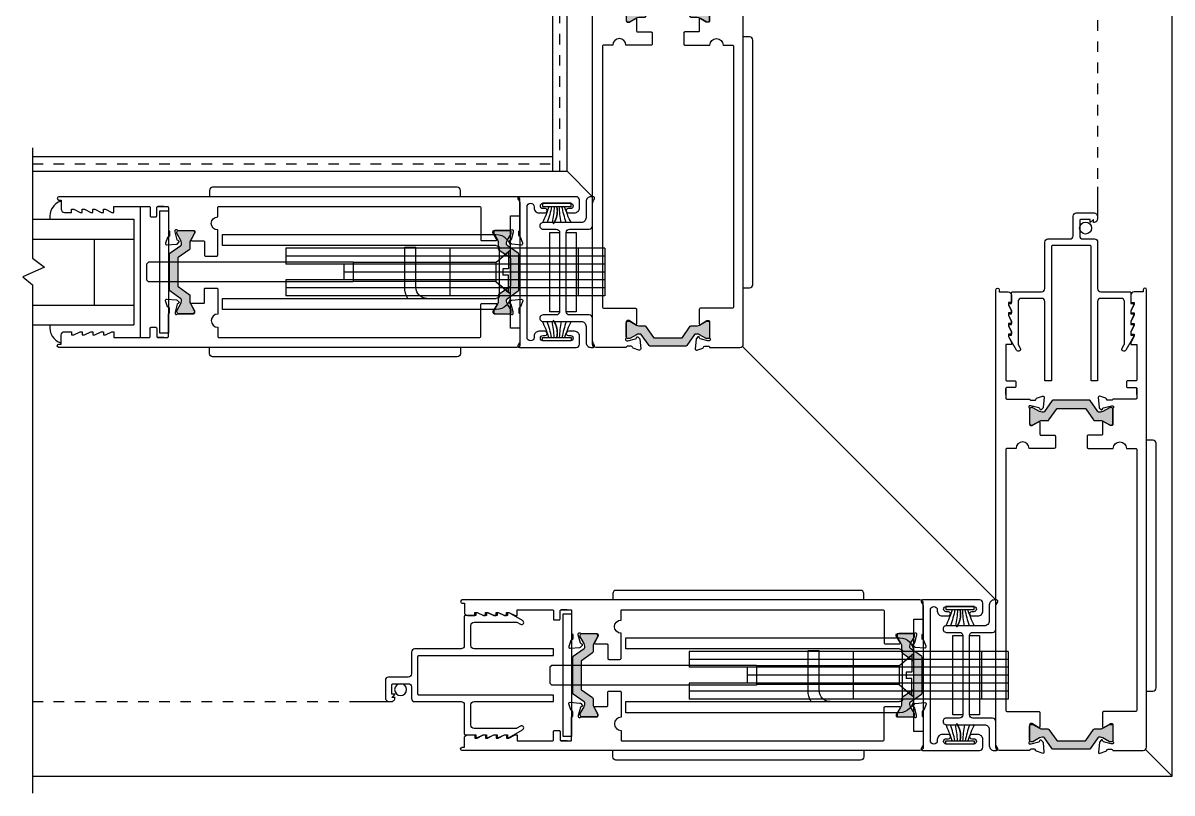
# Model space of a CAD drawing. Extents: x -36.5 to 54.9, y -68.3 to 27.7.
# Drawn here: x 8.71 to 19.58, y -6.52 to 0.77 of the extents above; entities that cross this region are included whole.
import ezdxf

# ---------------------------------------------------------------- set-up
doc = ezdxf.new("R2010")
doc.units = 0
doc.header["$LTSCALE"] = 0.25
doc.header["$MEASUREMENT"] = 0
doc.linetypes.add('HIDDEN', pattern=[0.375, 0.25, -0.125])
doc.layers.get('0').update_dxf_attribs({"linetype": 'CONTINUOUS'})
for name, color, linetype in [('GLASS-VINYL', 7, 'CONTINUOUS'), ('Hardware', 7, 'CONTINUOUS'), ('I-STRUT', 7, 'CONTINUOUS'), ('MISC', 7, 'CONTINUOUS'), ('SASH', 5, 'CONTINUOUS'), ('SEAL', 7, 'CONTINUOUS'), ('SILL-PAN', 7, 'CONTINUOUS'), ('VENT', 5, 'CONTINUOUS')]:
    doc.layers.add(name, color=color, linetype=linetype)
doc.styles.get("Standard").update_dxf_attribs({"font": 'simplex.shx'})

# ---------------------------------------------------------------- blocks, each defined once
blk = doc.blocks.new('3766 SCREEN ADAPTER')
blk.add_line((0.25, 1.836), (0.25, 1.544))
blk.add_lwpolyline([(0.21, 1.528), (0.18, 1.498), (0.18, 1.528), (0.09, 1.528, 0.414214), (0.08, 1.518), (0.08, 1.373, 0.414214), (0.11, 1.343), (0.22, 1.343, -0.414214), (0.25, 1.313), (0.25, 0.873, 0.414214), (0.28, 0.843), (0.555, 0.843, -0.414214), (0.565, 0.833), (0.565, 0.733), (0.59, 0.733), (0.59, 0.718), (0.565, 0.663), (0.565, 0.633), (0.59, 0.633), (0.59, 0.618), (0.565, 0.563), (0.565, 0.533), (0.59, 0.533), (0.59, 0.518), (0.565, 0.463), (0.565, 0.433), (0.59, 0.433), (0.59, 0.418), (0.517, 0.291, -1), (0.482, 0.311), (0.502, 0.345, 0.131652), (0.503, 0.35), (0.503, 0.75, 0.414214), (0.472, 0.781), (0.28, 0.781, 0.414214), (0.25, 0.751), (0.25, 0), (0.188, 0), (0.188, 1.271, 0.414214), (0.178, 1.281), (-0.178, 1.281, 0.414214), (-0.188, 1.271), (-0.188, 0), (-0.25, 0), (-0.25, 0.751, 0.414214), (-0.28, 0.781), (-0.472, 0.781, 0.414214), (-0.503, 0.75), (-0.503, 0.35, 0.131652), (-0.502, 0.345), (-0.482, 0.311, -1), (-0.517, 0.291), (-0.59, 0.418), (-0.59, 0.433), (-0.565, 0.433), (-0.565, 0.463), (-0.59, 0.518), (-0.59, 0.533), (-0.565, 0.533), (-0.565, 0.563), (-0.59, 0.618), (-0.59, 0.633), (-0.565, 0.633), (-0.565, 0.663), (-0.59, 0.718), (-0.59, 0.733), (-0.565, 0.733), (-0.565, 0.833, -0.414214), (-0.555, 0.843), (-0.28, 0.843, 0.414214), (-0.25, 0.873), (-0.25, 1.313, -0.414214), (-0.22, 1.343), (-0.012, 1.343, 0.414214), (0.018, 1.373), (0.018, 1.56, -0.414214), (0.048, 1.59), (0.21, 1.59, -0.414214), (0.25, 1.55), (0.25, 1.538, -0.414214), (0.21, 1.498)], format="xyb", close=True)
blk.add_circle((0.136, 1.446), 0.0563)
blk = doc.blocks.new('3776-Archetype_Lock_Stile')
at = {"layer": 'I-STRUT'}
h = blk.add_hatch(color=256, dxfattribs=at)
h.dxf.hatch_style = 1
h.paths.add_polyline_path([(0.079, 0.131, -0.244698), (0.082, 0.137), (0.188, 0.211, 0.244698), (0.193, 0.221), (0.193, 0.276, -0.131652), (0.199, 0.299), (0.235, 0.362, 0.131652), (0.236, 0.366), (0.236, 0.378, 0.414214), (0.22, 0.394), (0.087, 0.394, 0.414837), (0.071, 0.378), (0.071, 0.366, 0.131652), (0.072, 0.362), (0.108, 0.299, -0.131652), (0.114, 0.276), (0.114, 0.262, -0.244698), (0.109, 0.252), (0.005, 0.179, 0.244698), (0, 0.17), (0, -0.17, 0.244698), (0.005, -0.179), (0.109, -0.252, -0.103471), (0.112, -0.256, -0.13774), (0.114, -0.262), (0.114, -0.276, -0.131652), (0.108, -0.299), (0.072, -0.362, 0.131652), (0.071, -0.366), (0.071, -0.378, 0.414214), (0.087, -0.394), (0.22, -0.394, 0.414817), (0.236, -0.378), (0.236, -0.366, 0.131652), (0.235, -0.362), (0.199, -0.299, -0.131652), (0.193, -0.276), (0.193, -0.221, 0.244698), (0.188, -0.211), (0.082, -0.137, -0.244698), (0.079, -0.131)])
h = blk.add_hatch(color=256, dxfattribs=at)
h.dxf.hatch_style = 1
h.paths.add_polyline_path([(3.305, 0.17, 0.244698), (3.3, 0.179), (3.196, 0.252, -0.244698), (3.191, 0.262), (3.191, 0.276, -0.131652), (3.197, 0.299), (3.233, 0.362, 0.131652), (3.234, 0.366), (3.234, 0.378, 0.414214), (3.218, 0.394), (3.085, 0.394, 0.414833), (3.069, 0.378), (3.069, 0.366, 0.143191), (3.07, 0.361), (3.07, 0.361), (3.106, 0.299, -0.131652), (3.112, 0.276), (3.112, 0.221, 0.244698), (3.117, 0.211), (3.223, 0.137, -0.244698), (3.226, 0.131), (3.226, -0.131, -0.244698), (3.223, -0.137), (3.117, -0.211, 0.244698), (3.112, -0.221), (3.112, -0.276, -0.131652), (3.106, -0.299), (3.07, -0.361), (3.07, -0.362, 0.113585), (3.069, -0.366), (3.069, -0.378, 0.414214), (3.085, -0.394), (3.218, -0.394, 0.414849), (3.234, -0.378), (3.234, -0.366, 0.131652), (3.233, -0.362), (3.197, -0.299, -0.131652), (3.191, -0.276), (3.191, -0.262, -0.13774), (3.193, -0.256, -0.103471), (3.196, -0.252), (3.3, -0.179, 0.244698), (3.305, -0.17)])
for points in [[(3.358, 0.62), (3.415, 0.62), (3.325, 0.62, 0.414214), (3.315, 0.61), (3.315, 0.394, 0.414214), (3.303, 0.382), (3.303, 0.347, 0.359508), (3.313, 0.335, -0.263725), (3.322, 0.328), (3.342, 0.272, -0.548619), (3.33, 0.256), (3.237, 0.264, -0.176327), (3.229, 0.268), (3.215, 0.282, -0.57735), (3.219, 0.295), (3.223, 0.297, 0.267949), (3.231, 0.305), (3.252, 0.381, 0.065543), (3.252, 0.384), (3.252, 0.39, 0.6885), (3.231, 0.398, -0.213422), (3.223, 0.394), (3.077, 0.394, 0.414214), (3.065, 0.382), (3.065, 0.373, 0.137872), (3.067, 0.367), (3.1, 0.308, -0.585524), (3.093, 0.296), (2.983, 0.296, 0.414214), (2.973, 0.286), (2.973, 0.16, -0.414214), (2.963, 0.15), (2.858, 0.15, -0.414214), (2.848, 0.16), (2.848, 0.398, 1), (2.848, 0.522), (2.848, 0.61, 0.414214), (2.838, 0.62), (0.368, 0.62, 0.406968), (0.358, 0.61), (0.358, 0.307, -0.414214), (0.348, 0.297), (0.213, 0.297, -0.585524), (0.206, 0.309), (0.242, 0.368, 0.137872), (0.244, 0.374), (0.244, 0.382, 0.414214), (0.232, 0.394), (0.08, 0.394, -0.213422), (0.071, 0.398, 0.6885), (0.051, 0.39), (0.051, 0.381, 0.065543), (0.051, 0.378), (0.07, 0.306, 0.267949), (0.079, 0.298), (0.083, 0.297, -0.57735), (0.087, 0.284), (0.072, 0.27, -0.176327), (0.065, 0.266), (-0.026, 0.258, -0.548619), (-0.038, 0.274), (-0.038, 0.274), (-0.018, 0.329, -0.263725), (-0.01, 0.336, 0.359508), (0, 0.348), (0, 0.382, 0.414214), (-0.012, 0.394), (-0.012, 0.682, -0.414214), (0.019, 0.713), (4.35, 0.713, -1), (4.35, 0.681), (4.33, 0.681), (4.33, 0.596, -0.414214), (4.299, 0.565), (4.23, 0.565), (4.23, 0.595), (4.21, 0.595), (4.15, 0.565), (4.13, 0.565), (4.13, 0.595), (4.11, 0.595), (4.05, 0.565), (4.03, 0.565), (4.03, 0.595), (4.01, 0.595), (3.95, 0.565), (3.93, 0.565), (3.93, 0.595), (3.91, 0.595), (3.85, 0.565), (3.83, 0.565), (3.83, 0.62), (3.497, 0.62, 0.414214), (3.487, 0.61), (3.487, 0.533, -0.414214), (3.477, 0.523), (3.435, 0.523, -0.414214), (3.425, 0.533), (3.425, 0.61, 0.414214), (3.415, 0.62)], [(3.358, -0.62), (3.415, -0.62), (3.325, -0.62, -0.414214), (3.315, -0.61), (3.315, -0.394, -0.414214), (3.303, -0.382), (3.303, -0.347, -0.359508), (3.313, -0.335, 0.263725), (3.322, -0.328), (3.342, -0.272, 0.548619), (3.33, -0.256), (3.237, -0.264, 0.176327), (3.229, -0.268), (3.215, -0.282, 0.57735), (3.219, -0.295), (3.223, -0.297, -0.267949), (3.231, -0.305), (3.252, -0.381, -0.065543), (3.252, -0.384), (3.252, -0.39, -0.6885), (3.231, -0.398, 0.213422), (3.223, -0.394), (3.077, -0.394, -0.414214), (3.065, -0.382), (3.065, -0.373, -0.137872), (3.067, -0.367), (3.1, -0.308, 0.585524), (3.093, -0.296), (2.983, -0.296, -0.414214), (2.973, -0.286), (2.973, -0.161, 0.414214), (2.963, -0.151), (2.858, -0.151, 0.414214), (2.848, -0.161), (2.848, -0.398, -1), (2.848, -0.522), (2.848, -0.61, -0.414214), (2.838, -0.62), (0.368, -0.62, -0.406968), (0.358, -0.61), (0.358, -0.307, 0.414214), (0.348, -0.297), (0.213, -0.297, 0.585524), (0.206, -0.309), (0.242, -0.368, -0.137872), (0.244, -0.374), (0.244, -0.382, -0.414214), (0.232, -0.394), (0.08, -0.394, 0.213422), (0.071, -0.398, -0.6885), (0.051, -0.39), (0.051, -0.381, -0.065543), (0.051, -0.378), (0.07, -0.306, -0.267949), (0.079, -0.298), (0.083, -0.297, 0.57735), (0.087, -0.284), (0.072, -0.27, 0.176327), (0.065, -0.266), (-0.026, -0.258, 0.548619), (-0.038, -0.274), (-0.038, -0.274), (-0.018, -0.329, 0.263725), (-0.01, -0.336, -0.359508), (0, -0.348), (0, -0.382, -0.414214), (-0.012, -0.394), (-0.012, -0.682, 0.414214), (0.019, -0.713), (4.35, -0.713, 1), (4.35, -0.681), (4.33, -0.681), (4.33, -0.596, 0.414214), (4.299, -0.565), (4.23, -0.565), (4.23, -0.595), (4.21, -0.595), (4.15, -0.565), (4.13, -0.565), (4.13, -0.595), (4.11, -0.595), (4.05, -0.565), (4.03, -0.565), (4.03, -0.595), (4.01, -0.595), (3.95, -0.565), (3.93, -0.565), (3.93, -0.595), (3.91, -0.595), (3.85, -0.565), (3.83, -0.565), (3.83, -0.62), (3.497, -0.62, -0.414214), (3.487, -0.61), (3.487, -0.533, 0.414214), (3.477, -0.523), (3.435, -0.523, 0.414214), (3.425, -0.533), (3.425, -0.61, -0.414214), (3.415, -0.62)]]:
    blk.add_lwpolyline(points, format="xyb")
for points in [[(0.079, 0.131), (0.079, -0.131, 0.244698), (0.082, -0.137), (0.188, -0.211, -0.244698), (0.193, -0.221), (0.193, -0.276, 0.131652), (0.199, -0.299), (0.235, -0.362, -0.131652), (0.236, -0.366), (0.236, -0.378, -0.414214), (0.22, -0.394), (0.087, -0.394, -0.414214), (0.071, -0.378), (0.071, -0.366, -0.131652), (0.072, -0.362), (0.108, -0.299, 0.131652), (0.114, -0.276), (0.114, -0.262, 0.13774), (0.112, -0.256, 0.103471), (0.109, -0.252), (0.005, -0.179, -0.244698), (0, -0.17), (0, 0.17, -0.244698), (0.005, 0.179), (0.109, 0.252, 0.244698), (0.114, 0.262), (0.114, 0.276, 0.131652), (0.108, 0.299), (0.072, 0.362, -0.131652), (0.071, 0.366), (0.071, 0.378, -0.414214), (0.087, 0.394), (0.22, 0.394, -0.414214), (0.236, 0.378), (0.236, 0.366, -0.131652), (0.235, 0.362), (0.199, 0.299, 0.131652), (0.193, 0.276), (0.193, 0.221, -0.244698), (0.188, 0.211), (0.082, 0.137, 0.244698)], [(3.226, 0.131), (3.226, -0.131, -0.244698), (3.223, -0.137), (3.117, -0.211, 0.244698), (3.112, -0.221), (3.112, -0.276, -0.131652), (3.106, -0.299), (3.07, -0.362, 0.131652), (3.069, -0.366), (3.069, -0.378, 0.414214), (3.085, -0.394), (3.218, -0.394, 0.414214), (3.234, -0.378), (3.234, -0.366, 0.131652), (3.233, -0.362), (3.197, -0.299, -0.131652), (3.191, -0.276), (3.191, -0.262, -0.13774), (3.193, -0.256, -0.103471), (3.196, -0.252), (3.3, -0.179, 0.244698), (3.305, -0.17), (3.305, 0.17, 0.244698), (3.3, 0.179), (3.196, 0.252, -0.244698), (3.191, 0.262), (3.191, 0.276, -0.131652), (3.197, 0.299), (3.233, 0.362, 0.131652), (3.234, 0.366), (3.234, 0.378, 0.414214), (3.218, 0.394), (3.085, 0.394, 0.414214), (3.069, 0.378), (3.069, 0.366, 0.131652), (3.07, 0.362), (3.106, 0.299, -0.131652), (3.112, 0.276), (3.112, 0.221, 0.244698), (3.117, 0.211), (3.223, 0.137, -0.244698)]]:
    blk.add_lwpolyline(points, format="xyb", close=True, dxfattribs=at)
blk = doc.blocks.new('*U86')
for centre, radius, start, end in [((-0.303, 1.135), 1.112, 287.4409, 295.9325), ((-0.19, 1.188), 1.16, 280.9256, 288.7507), ((-0.031, 1.124), 1.102, 273.1709, 281.1969), ((-0.031, -1.124), 1.102, 78.8031, 86.8291), ((-0.19, -1.188), 1.16, 71.2493, 79.0744), ((-0.303, -1.135), 1.112, 64.0675, 72.5591)]:
    blk.add_arc(centre, radius, start, end)
at = {"layer": 'SEAL'}
blk.add_lwpolyline([(0, -0.135), (0, 0.135), (0.03, 0.135), (0.03, -0.135)], close=True, dxfattribs=at)
at = {"layer": 'SEAL', "const_width": 0.015}
blk.add_lwpolyline([(0.03, 0, 0.219791), (0.196, 0.034)], format="xyb", dxfattribs=at)
at = {"flags": 9}
for tag, p in [('MANUFACTURER_PART_#', (0, -0.199)), ('FLEETWOOD_PART_#', (-0.001, -0.249))]:
    blk.add_attdef(tag, p, '', height=0.0312, dxfattribs=at)
blk = doc.blocks.new('Flush_Pull_Archetype')
at = {"layer": 'Hardware'}
for p, q in [((-2.926, 0.773), (-2.926, 0.713)), ((-0.581, 0.803), (-2.896, 0.803)), ((-0.551, 0.713), (-0.551, 0.773))]:
    blk.add_line(p, q, dxfattribs=at)
for centre, start, end in [((-2.896, 0.773), 90, 180), ((-0.581, 0.773), 0, 90)]:
    blk.add_arc(centre, 0.03, start, end, dxfattribs=at)
blk = doc.blocks.new('Flush_Pulls_Archetype')
at = {"layer": 'Hardware'}
blk.add_blockref('Flush_Pull_Archetype', (0, 0), dxfattribs=at)
at = {"layer": 'Hardware', "xscale": -1, "rotation": 180}
blk.add_blockref('Flush_Pull_Archetype', (0, 0), dxfattribs=at)
blk = doc.blocks.new('Archetype_Latch_Thermal')
at = {"layer": 'Hardware'}
for p, q in [((2.803, 0.355), (0.213, 0.355)), ((2.803, 0.25), (2.803, 0.355)), ((-0.815, 0.225), (2.204, 0.225)), ((-0.815, 0.225), (-0.815, -0.225)), ((-0.565, -0.225), (-0.565, 0.225)), ((0.183, -0.22), (0.183, 0.22)), ((0.213, 0.25), (2.803, 0.25)), ((0.647, -0.225), (0.647, 0.225)), ((1.078, 0.235), (0.973, 0.235)), ((0.973, -0.145), (0.973, 0.235)), ((1.078, -0.145), (1.078, 0.235)), ((2.204, 0.225), (2.204, 0.075)), ((-0.815, 0.15), (2.204, 0.15)), ((0.096, 0.193), (0.096, 0.03)), ((0.217, 0.089), (0.096, 0.193)), ((-0.815, 0.075), (2.204, 0.075)), ((-0.815, 0), (1.652, 0)), ((0.096, 0.03), (0.149, 0.03)), ((0.149, 0.03), (0.149, -0.03)), ((0.217, 0.089), (1.565, 0.089)), ((0.217, 0.089), (0.217, -0.089)), ((1.565, 0.093), (3.503, 0.093)), ((1.565, 0.093), (1.565, -0.093)), ((1.652, -0.075), (1.652, 0.075)), ((3.503, 0.093), (3.521, 0.075)), ((3.521, 0.075), (3.521, -0.075)), ((-0.815, -0.075), (2.204, -0.075)), ((0.096, -0.192), (0.096, -0.03)), ((0.096, -0.03), (0.149, -0.03)), ((0.217, -0.089), (0.096, -0.192)), ((0.217, -0.089), (1.565, -0.089)), ((1.565, -0.093), (3.503, -0.093)), ((2.204, -0.075), (2.204, -0.225)), ((3.503, -0.093), (3.521, -0.075)), ((-0.815, -0.15), (2.204, -0.15)), ((-0.815, -0.225), (2.204, -0.225)), ((2.803, -0.25), (0.213, -0.25)), ((2.803, -0.355), (2.803, -0.25)), ((0.213, -0.355), (2.803, -0.355))]:
    blk.add_line(p, q, dxfattribs=at)
at = {"layer": 'Hardware', "ltscale": 0.5}
for p, q in [((0.078, 0.206), (0.171, 0.125)), ((0.171, -0.125), (0.078, -0.205))]:
    blk.add_line(p, q, dxfattribs=at)
at = {"layer": 'Hardware', "ltscale": 0.3}
blk.add_line((0.217, 0), (0.852, 0), dxfattribs=at)
at = {"layer": 'Hardware'}
for points in [[(3.315, -0.58), (3.395, -0.58), (3.395, 0.58), (3.315, 0.58)], [(0.078, 0.531), (-0.012, 0.531), (-0.012, -0.531), (0.078, -0.531)]]:
    blk.add_lwpolyline(points, close=True, dxfattribs=at)
for centre, radius, start, end in [((0.213, 0.22), 0.135, 90, 180), ((0.213, 0.22), 0.03, 90, 180), ((0.868, -0.145), 0.105, 270, 360), ((0.868, -0.145), 0.21, 330, 360), ((0.213, -0.22), 0.135, 180, 270), ((0.213, -0.22), 0.03, 180, 270)]:
    blk.add_arc(centre, radius, start, end, dxfattribs=at)
blk = doc.blocks.new('Thermal_Archetype_Lock_Stile_wHardware')
at = {"xscale": -1}
blk.add_blockref('Flush_Pulls_Archetype', (0.285, 0), dxfattribs=at)
for name in ['3776-Archetype_Lock_Stile', 'Archetype_Latch_Thermal']:
    blk.add_blockref(name, (0.285, 0))
blk = doc.blocks.new('Yoke Strike Plate')
for points in [[(-0.094, -0.375), (-0.094, 0.375), (0, 0.375), (0, -0.375)], [(0.062, -0.375), (0.062, 0.375), (0.156, 0.375), (0.156, -0.375)]]:
    blk.add_lwpolyline(points, close=True)

msp = doc.modelspace()

# ---------------------------------------------------------------- linework, layer by layer
at = {"color": 5, "linetype": 'HIDDEN'}
for p, q in [((18.879, 2.594), (18.879, -0.782)), ((8.8, -5.655), (11.893, -5.655))]:
    msp.add_line(p, q, dxfattribs=at)
at = {"layer": 'GLASS-VINYL'}
for p, q in [((8.8, -0.414), (8.8, -1.459)), ((8.8, -1.459), (8.914, -1.543)), ((8.914, -1.543), (8.71, -1.635)), ((8.71, -1.635), (8.8, -1.709)), ((8.8, -1.709), (8.8, -6.52))]:
    msp.add_line(p, q, dxfattribs=at)
at = {"layer": 'GLASS-VINYL', "color": 7}
for p, q in [((9.823, -2.211), (9.823, -0.971)), ((8.8, -1.089), (9.758, -1.089)), ((9.758, -1.089), (9.758, -2.089)), ((8.8, -1.277), (9.758, -1.277)), ((9.383, -1.277), (9.383, -1.902)), ((8.8, -1.902), (9.758, -1.902)), ((8.8, -2.089), (9.758, -2.089))]:
    msp.add_line(p, q, dxfattribs=at)
for centre, start, end in [((9.116, -1.064), 107.3542, 189.2403), ((9.116, -2.114), 170.7597, 252.6458)]:
    msp.add_arc(centre, 0.153, start, end, dxfattribs=at)
at = {"layer": 'MISC'}
for p, q in [((14.099, -0.876), (13.859, -0.635)), ((17.915, -4.692), (15.518, -2.294)), ((19.583, -6.359), (19.333, -6.109))]:
    msp.add_line(p, q, dxfattribs=at)
at = {"layer": 'SILL-PAN'}
for p, q in [((13.72, 2.594), (13.72, -0.635)), ((13.859, -0.635), (13.859, 2.594)), ((19.583, -6.359), (19.583, 2.594)), ((8.8, -0.496), (13.72, -0.496)), ((8.8, -0.635), (13.859, -0.635)), ((8.8, -6.359), (19.583, -6.359))]:
    msp.add_line(p, q, dxfattribs=at)
at = {"layer": 'SILL-PAN', "linetype": 'HIDDEN'}
for p, q in [((13.789, -0.635), (13.789, 2.594)), ((8.8, -0.566), (13.72, -0.566))]:
    msp.add_line(p, q, dxfattribs=at)
at = {"layer": 'VENT'}
for points in [[(13.631, -0.938), (13.891, -0.938, -1), (13.891, -0.988), (13.871, -0.988, 1.000009), (13.871, -1.028), (13.93, -1.028, 0.414214), (13.976, -0.982), (13.976, -0.907, 0.414214), (13.945, -0.876), (13.407, -0.876, 0.650938), (13.396, -0.901, -0.186452), (13.412, -0.942), (13.412, -1.589), (13.412, -2.235, -0.186452), (13.396, -2.277, 0.650938), (13.407, -2.302), (13.945, -2.302, 0.414214), (13.976, -2.271), (13.976, -2.196, 0.414214), (13.93, -2.15), (13.871, -2.15, 1.000009), (13.871, -2.19), (13.891, -2.19, -1), (13.891, -2.24), (13.631, -2.24, -1), (13.631, -2.19), (13.651, -2.19, 1.000009), (13.651, -2.15), (13.592, -2.15, 0.414214), (13.546, -2.196), (13.546, -2.207, -1), (13.48, -2.207), (13.48, -0.971, -1), (13.546, -0.971), (13.546, -0.982, 0.414214), (13.592, -1.028), (13.651, -1.028, 1.000009), (13.651, -0.988), (13.631, -0.988, -1), (13.631, -0.938)], [(17.447, -4.754), (17.707, -4.754, -1), (17.707, -4.804), (17.687, -4.804, 1.000009), (17.687, -4.844), (17.746, -4.844, 0.414214), (17.792, -4.798), (17.792, -4.723, 0.414214), (17.761, -4.692), (17.223, -4.692, 0.650938), (17.212, -4.717, -0.186452), (17.228, -4.758), (17.228, -5.405), (17.228, -6.051, -0.186452), (17.212, -6.093, 0.650938), (17.223, -6.118), (17.761, -6.118, 0.414214), (17.792, -6.087), (17.792, -6.012, 0.414214), (17.746, -5.966), (17.687, -5.966, 1.000009), (17.687, -6.006), (17.707, -6.006, -1), (17.707, -6.056), (17.447, -6.056, -1), (17.447, -6.006), (17.467, -6.006, 1.000009), (17.467, -5.966), (17.408, -5.966, 0.414214), (17.362, -6.012), (17.362, -6.023, -1), (17.296, -6.023), (17.296, -4.787, -1), (17.362, -4.787), (17.362, -4.798, 0.414214), (17.408, -4.844), (17.467, -4.844, 1.000009), (17.467, -4.804), (17.447, -4.804, -1), (17.447, -4.754)]]:
    msp.add_lwpolyline(points, format="xyb", dxfattribs=at)
for points in [[(13.631, -2.057), (13.992, -2.057, -0.414214), (14.038, -2.103), (14.038, -2.256, 0.414214), (14.084, -2.302), (14.105, -2.302, 0.650938), (14.116, -2.277, -0.186452), (14.1, -2.235), (14.1, -2.026, 0.414214), (14.069, -1.995), (13.881, -1.995, -0.414214), (13.85, -1.964), (13.85, -1.214, -0.414214), (13.881, -1.183), (14.069, -1.183, 0.414214), (14.1, -1.152), (14.1, -0.942, -0.186452), (14.116, -0.901, 0.650938), (14.105, -0.876), (14.084, -0.876, 0.414214), (14.038, -0.922), (14.038, -1.075, -0.414214), (13.992, -1.121), (13.631, -1.121, 1.000007), (13.631, -1.183), (13.757, -1.183, -0.414214), (13.788, -1.214), (13.788, -1.964, -0.414214), (13.757, -1.995), (13.631, -1.995, 1.000007)], [(17.447, -5.873), (17.808, -5.873, -0.414214), (17.854, -5.919), (17.854, -6.072, 0.414214), (17.9, -6.118), (17.921, -6.118, 0.650938), (17.932, -6.093, -0.186452), (17.916, -6.051), (17.916, -5.842, 0.414214), (17.885, -5.811), (17.697, -5.811, -0.414214), (17.666, -5.78), (17.666, -5.03, -0.414214), (17.697, -4.999), (17.885, -4.999, 0.414214), (17.916, -4.968), (17.916, -4.758, -0.186452), (17.932, -4.717, 0.650938), (17.921, -4.692), (17.9, -4.692, 0.414214), (17.854, -4.738), (17.854, -4.891, -0.414214), (17.808, -4.937), (17.447, -4.937, 1.000007), (17.447, -4.999), (17.573, -4.999, -0.414214), (17.604, -5.03), (17.604, -5.78, -0.414214), (17.573, -5.811), (17.447, -5.811, 1.000007)]]:
    msp.add_lwpolyline(points, format="xyb", close=True, dxfattribs=at)

# ---------------------------------------------------------------- block references
for p in [(13.788, -1.589), (17.604, -5.405)]:
    msp.add_blockref('Yoke Strike Plate', p)
at = {"layer": 'Hardware', "rotation": 270}
for p in [(14.813, -2.29), (18.629, -6.106)]:
    msp.add_blockref('Flush_Pull_Archetype', p, dxfattribs=at)
at = {"layer": 'SASH'}
msp.add_blockref('3766 SCREEN ADAPTER', (18.629, -2.619), dxfattribs=at)
at = {"layer": 'SASH', "xscale": -1, "rotation": 90}
msp.add_blockref('3766 SCREEN ADAPTER', (13.729, -5.405), dxfattribs=at)
at = {"layer": 'SEAL', "xscale": -1, "rotation": 90}
for p in [(13.761, -0.938), (17.577, -4.754)]:
    msp.add_blockref('*U86', p, dxfattribs=at)
at = {"layer": 'SEAL', "rotation": 90}
for p in [(13.761, -2.24), (17.577, -6.056)]:
    msp.add_blockref('*U86', p, dxfattribs=at)
at = {"layer": 'VENT', "rotation": 90}
for p in [(14.813, -2.29), (18.629, -6.106)]:
    msp.add_blockref('3776-Archetype_Lock_Stile', p, dxfattribs=at)
at = {"layer": 'VENT', "xscale": -1}
for p in [(13.686, -1.589), (17.502, -5.405)]:
    msp.add_blockref('Thermal_Archetype_Lock_Stile_wHardware', p, dxfattribs=at)

doc.saveas('drawing.dxf')
